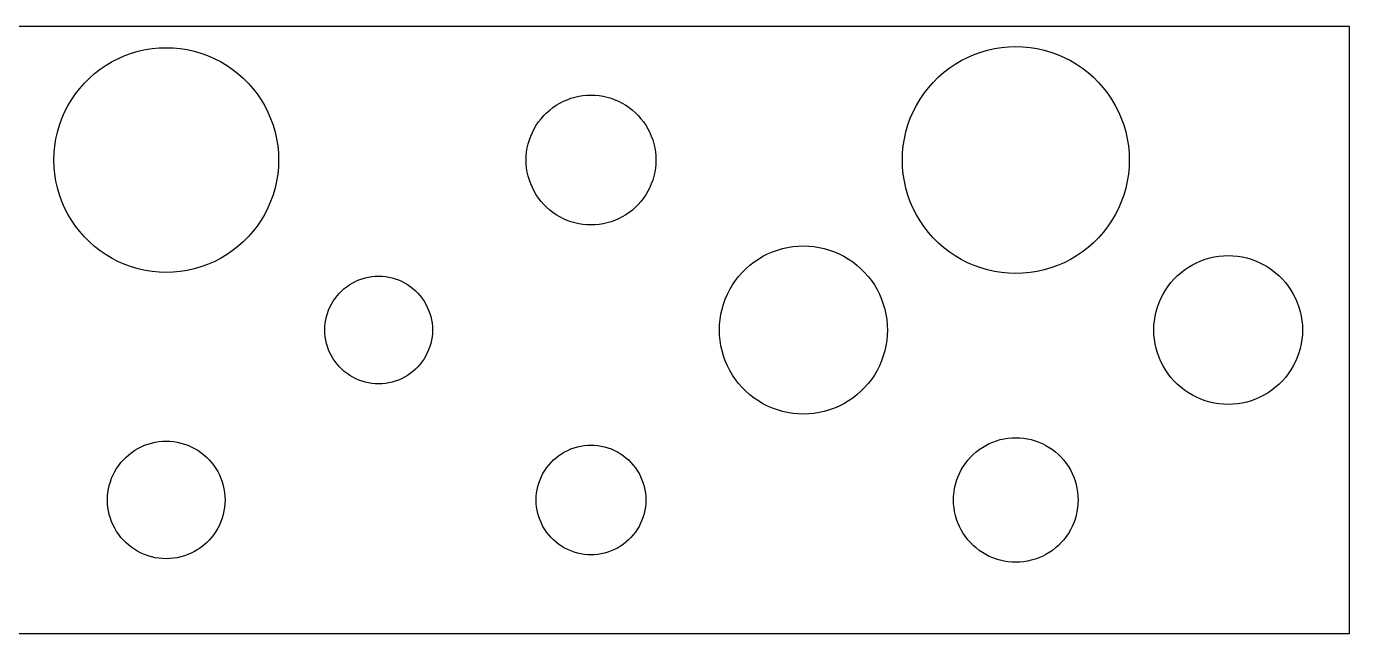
# Model space of a CAD drawing. Header units: metres. Extents: x 0 to 180, y -20 to 20.
# Drawn here: x 92.8 to 180, y -20 to 20 of the extents above; entities that cross this region are included whole.
import ezdxf

# ---------------------------------------------------------------- set-up
doc = ezdxf.new("R2010")
doc.units = ezdxf.units.M

msp = doc.modelspace()

# ---------------------------------------------------------------- linework, layer by layer
for p, q in [((180, 20), (0, 20)), ((180, -20), (180, 20)), ((99.7122, 18.241), (100.159, 18.3708)), ((100.159, 18.3708), (100.613, 18.4722)), ((100.613, 18.4722), (101.072, 18.545)), ((101.072, 18.545), (101.535, 18.5888)), ((101.535, 18.5888), (102, 18.6034)), ((102, 18.6034), (102.465, 18.5888)), ((102.465, 18.5888), (102.928, 18.545)), ((102.928, 18.545), (103.387, 18.4722)), ((103.387, 18.4722), (103.841, 18.3708)), ((103.841, 18.3708), (104.288, 18.241)), ((155.689, 18.3118), (156.14, 18.4428)), ((156.14, 18.4428), (156.599, 18.5453)), ((156.599, 18.5453), (157.063, 18.6188)), ((157.063, 18.6188), (157.53, 18.663)), ((157.53, 18.663), (158, 18.6778)), ((158, 18.6778), (158.47, 18.663)), ((158.47, 18.663), (158.937, 18.6188)), ((158.937, 18.6188), (159.401, 18.5453)), ((159.401, 18.5453), (159.86, 18.4428)), ((159.86, 18.4428), (160.311, 18.3118)), ((97.6484, 17.1895), (98.0331, 17.4509)), ((98.0331, 17.4509), (98.4334, 17.6876)), ((98.4334, 17.6876), (98.8478, 17.8988)), ((98.8478, 17.8988), (99.2746, 18.0835)), ((99.2746, 18.0835), (99.7122, 18.241)), ((104.288, 18.241), (104.725, 18.0835)), ((104.725, 18.0835), (105.152, 17.8988)), ((105.152, 17.8988), (105.567, 17.6876)), ((105.567, 17.6876), (105.967, 17.4509)), ((105.967, 17.4509), (106.352, 17.1895)), ((153.605, 17.2496), (153.993, 17.5137)), ((153.993, 17.5137), (154.398, 17.7528)), ((154.398, 17.7528), (154.816, 17.9661)), ((154.816, 17.9661), (155.247, 18.1527)), ((155.247, 18.1527), (155.689, 18.3118)), ((160.311, 18.3118), (160.753, 18.1527)), ((160.753, 18.1527), (161.184, 17.9661)), ((161.184, 17.9661), (161.602, 17.7528)), ((161.602, 17.7528), (162.007, 17.5137)), ((162.007, 17.5137), (162.395, 17.2496)), ((96.6032, 16.2679), (96.932, 16.5968)), ((96.932, 16.5968), (97.2809, 16.9044)), ((97.2809, 16.9044), (97.6484, 17.1895)), ((106.352, 17.1895), (106.719, 16.9044)), ((106.719, 16.9044), (107.068, 16.5968)), ((107.068, 16.5968), (107.397, 16.2679)), ((152.549, 16.3189), (152.881, 16.6511)), ((152.881, 16.6511), (153.233, 16.9617)), ((153.233, 16.9617), (153.605, 17.2496)), ((162.395, 17.2496), (162.767, 16.9617)), ((162.767, 16.9617), (163.119, 16.6511)), ((163.119, 16.6511), (163.451, 16.3189)), ((96.0105, 15.5516), (96.2956, 15.9191)), ((96.2956, 15.9191), (96.6032, 16.2679)), ((107.397, 16.2679), (107.704, 15.9191)), ((107.704, 15.9191), (107.989, 15.5516)), ((151.95, 15.5953), (152.238, 15.9665)), ((152.238, 15.9665), (152.549, 16.3189)), ((163.451, 16.3189), (163.762, 15.9665)), ((163.762, 15.9665), (164.05, 15.5953)), ((95.5124, 14.7666), (95.7491, 15.1669)), ((95.7491, 15.1669), (96.0105, 15.5516)), ((107.989, 15.5516), (108.251, 15.1669)), ((108.251, 15.1669), (108.488, 14.7666)), ((127.709, 14.8097), (127.94, 14.9464)), ((127.94, 14.9464), (128.18, 15.0683)), ((128.18, 15.0683), (128.426, 15.175)), ((128.426, 15.175), (128.679, 15.266)), ((128.679, 15.266), (128.937, 15.3409)), ((128.937, 15.3409), (129.199, 15.3995)), ((129.199, 15.3995), (129.464, 15.4415)), ((129.464, 15.4415), (129.732, 15.4668)), ((129.732, 15.4668), (130, 15.4752)), ((130, 15.4752), (130.268, 15.4668)), ((130.268, 15.4668), (130.536, 15.4415)), ((130.536, 15.4415), (130.801, 15.3995)), ((130.801, 15.3995), (131.063, 15.3409)), ((131.063, 15.3409), (131.321, 15.266)), ((131.321, 15.266), (131.574, 15.175)), ((131.574, 15.175), (131.82, 15.0683)), ((131.82, 15.0683), (132.06, 14.9464)), ((132.06, 14.9464), (132.291, 14.8097)), ((151.447, 14.8024), (151.686, 15.2068)), ((151.686, 15.2068), (151.95, 15.5953)), ((164.05, 15.5953), (164.314, 15.2068)), ((164.314, 15.2068), (164.553, 14.8024)), ((95.1165, 13.9254), (95.3012, 14.3522)), ((95.3012, 14.3522), (95.5124, 14.7666)), ((108.488, 14.7666), (108.699, 14.3522)), ((108.699, 14.3522), (108.883, 13.9254)), ((126.706, 13.9251), (126.883, 14.1266)), ((126.883, 14.1266), (127.073, 14.3165)), ((127.073, 14.3165), (127.275, 14.4941)), ((127.275, 14.4941), (127.487, 14.6587)), ((127.487, 14.6587), (127.709, 14.8097)), ((132.291, 14.8097), (132.513, 14.6587)), ((132.513, 14.6587), (132.725, 14.4941)), ((132.725, 14.4941), (132.927, 14.3165)), ((132.927, 14.3165), (133.116, 14.1266)), ((133.116, 14.1266), (133.294, 13.9251)), ((151.047, 13.9527), (151.234, 14.3839)), ((151.234, 14.3839), (151.447, 14.8024)), ((164.553, 14.8024), (164.766, 14.3839)), ((164.766, 14.3839), (164.953, 13.9527)), ((94.8292, 13.0411), (94.959, 13.4878)), ((94.959, 13.4878), (95.1165, 13.9254)), ((108.883, 13.9254), (109.041, 13.4878)), ((109.041, 13.4878), (109.171, 13.0411)), ((126.132, 13.0203), (126.254, 13.2596)), ((126.254, 13.2596), (126.39, 13.4908)), ((126.39, 13.4908), (126.541, 13.7129)), ((126.541, 13.7129), (126.706, 13.9251)), ((133.294, 13.9251), (133.459, 13.7129)), ((133.459, 13.7129), (133.61, 13.4908)), ((133.61, 13.4908), (133.746, 13.2596)), ((133.746, 13.2596), (133.868, 13.0203)), ((150.757, 13.0596), (150.888, 13.5108)), ((150.888, 13.5108), (151.047, 13.9527)), ((164.953, 13.9527), (165.112, 13.5108)), ((165.112, 13.5108), (165.243, 13.0596)), ((94.655, 12.1279), (94.7278, 12.5872)), ((94.7278, 12.5872), (94.8292, 13.0411)), ((109.171, 13.0411), (109.272, 12.5872)), ((109.272, 12.5872), (109.345, 12.1279)), ((125.801, 12.0011), (125.859, 12.2632)), ((125.859, 12.2632), (125.934, 12.5211)), ((125.934, 12.5211), (126.025, 12.7738)), ((126.025, 12.7738), (126.132, 13.0203)), ((133.868, 13.0203), (133.975, 12.7738)), ((133.975, 12.7738), (134.066, 12.5211)), ((134.066, 12.5211), (134.141, 12.2632)), ((134.141, 12.2632), (134.199, 12.0011)), ((150.581, 12.1372), (150.655, 12.6012)), ((150.655, 12.6012), (150.757, 13.0596)), ((165.243, 13.0596), (165.345, 12.6012)), ((165.345, 12.6012), (165.419, 12.1372)), ((94.5966, 11.2), (94.6112, 11.6649)), ((94.6112, 11.6649), (94.655, 12.1279)), ((109.345, 12.1279), (109.389, 11.6649)), ((109.389, 11.6649), (109.403, 11.2)), ((125.725, 11.2), (125.733, 11.4684)), ((125.733, 11.4684), (125.758, 11.7358)), ((125.758, 11.7358), (125.801, 12.0011)), ((134.199, 12.0011), (134.241, 11.7358)), ((134.241, 11.7358), (134.267, 11.4684)), ((134.267, 11.4684), (134.275, 11.2)), ((150.522, 11.2), (150.537, 11.6695)), ((150.537, 11.6695), (150.581, 12.1372)), ((165.419, 12.1372), (165.463, 11.6695)), ((165.463, 11.6695), (165.478, 11.2)), ((94.6112, 10.7351), (94.5966, 11.2)), ((94.655, 10.2721), (94.6112, 10.7351)), ((109.389, 10.7351), (109.345, 10.2721)), ((109.403, 11.2), (109.389, 10.7351)), ((125.733, 10.9315), (125.725, 11.2)), ((125.758, 10.6642), (125.733, 10.9315)), ((125.801, 10.3989), (125.758, 10.6642)), ((134.241, 10.6642), (134.199, 10.3989)), ((134.267, 10.9315), (134.241, 10.6642)), ((134.275, 11.2), (134.267, 10.9315)), ((150.537, 10.7305), (150.522, 11.2)), ((150.581, 10.2628), (150.537, 10.7305)), ((165.463, 10.7305), (165.419, 10.2628)), ((165.478, 11.2), (165.463, 10.7305)), ((94.7278, 9.81274), (94.655, 10.2721)), ((94.8292, 9.35886), (94.7278, 9.81274)), ((109.272, 9.81274), (109.171, 9.35886)), ((109.345, 10.2721), (109.272, 9.81274)), ((125.859, 10.1368), (125.801, 10.3989)), ((125.934, 9.87888), (125.859, 10.1368)), ((126.025, 9.62619), (125.934, 9.87888)), ((126.132, 9.3797), (126.025, 9.62619)), ((133.975, 9.62619), (133.868, 9.3797)), ((134.066, 9.87888), (133.975, 9.62619)), ((134.141, 10.1368), (134.066, 9.87888)), ((134.199, 10.3989), (134.141, 10.1368)), ((150.655, 9.7988), (150.581, 10.2628)), ((150.757, 9.34035), (150.655, 9.7988)), ((165.345, 9.7988), (165.243, 9.34035)), ((165.419, 10.2628), (165.345, 9.7988)), ((94.959, 8.91223), (94.8292, 9.35886)), ((95.1165, 8.47462), (94.959, 8.91223)), ((109.041, 8.91223), (108.883, 8.47462)), ((109.171, 9.35886), (109.041, 8.91223)), ((126.254, 9.1404), (126.132, 9.3797)), ((126.39, 8.90923), (126.254, 9.1404)), ((126.541, 8.68709), (126.39, 8.90923)), ((133.61, 8.90923), (133.459, 8.68709)), ((133.746, 9.1404), (133.61, 8.90923)), ((133.868, 9.3797), (133.746, 9.1404)), ((150.888, 8.88924), (150.757, 9.34035)), ((151.047, 8.44724), (150.888, 8.88924)), ((165.112, 8.88924), (164.953, 8.44724)), ((165.243, 9.34035), (165.112, 8.88924)), ((95.3012, 8.04779), (95.1165, 8.47462)), ((95.5124, 7.63339), (95.3012, 8.04779)), ((108.699, 8.04779), (108.488, 7.63339)), ((108.883, 8.47462), (108.699, 8.04779)), ((126.706, 8.47487), (126.541, 8.68709)), ((126.883, 8.27341), (126.706, 8.47487)), ((127.073, 8.0835), (126.883, 8.27341)), ((127.275, 7.90588), (127.073, 8.0835)), ((127.487, 7.74127), (127.275, 7.90588)), ((132.725, 7.90588), (132.513, 7.74127)), ((132.927, 8.0835), (132.725, 7.90588)), ((133.116, 8.27341), (132.927, 8.0835)), ((133.294, 8.47487), (133.116, 8.27341)), ((133.459, 8.68709), (133.294, 8.47487)), ((151.234, 8.01611), (151.047, 8.44724)), ((151.447, 7.59755), (151.234, 8.01611)), ((164.766, 8.01611), (164.553, 7.59755)), ((164.953, 8.44724), (164.766, 8.01611)), ((95.7491, 7.23306), (95.5124, 7.63339)), ((96.0105, 6.8484), (95.7491, 7.23306)), ((108.251, 7.23306), (107.989, 6.8484)), ((108.488, 7.63339), (108.251, 7.23306)), ((127.709, 7.59032), (127.487, 7.74127)), ((127.94, 7.4536), (127.709, 7.59032)), ((128.18, 7.33167), (127.94, 7.4536)), ((128.426, 7.22501), (128.18, 7.33167)), ((128.679, 7.13403), (128.426, 7.22501)), ((128.937, 7.0591), (128.679, 7.13403)), ((129.199, 7.0005), (128.937, 7.0591)), ((129.464, 6.9585), (129.199, 7.0005)), ((130.801, 7.0005), (130.536, 6.9585)), ((131.063, 7.0591), (130.801, 7.0005)), ((131.321, 7.13403), (131.063, 7.0591)), ((131.574, 7.22501), (131.321, 7.13403)), ((131.82, 7.33167), (131.574, 7.22501)), ((132.06, 7.4536), (131.82, 7.33167)), ((132.291, 7.59032), (132.06, 7.4536)), ((132.513, 7.74127), (132.291, 7.59032)), ((151.686, 7.19319), (151.447, 7.59755)), ((151.95, 6.80466), (151.686, 7.19319)), ((164.314, 7.19319), (164.05, 6.80466)), ((164.553, 7.59755), (164.314, 7.19319)), ((96.2956, 6.48091), (96.0105, 6.8484)), ((96.6032, 6.13203), (96.2956, 6.48091)), ((96.932, 5.80316), (96.6032, 6.13203)), ((107.397, 6.13203), (107.068, 5.80316)), ((107.704, 6.48091), (107.397, 6.13203)), ((107.989, 6.8484), (107.704, 6.48091)), ((129.732, 6.93321), (129.464, 6.9585)), ((130, 6.92479), (129.732, 6.93321)), ((130.268, 6.93321), (130, 6.92479)), ((130.536, 6.9585), (130.268, 6.93321)), ((152.238, 6.43347), (151.95, 6.80466)), ((152.549, 6.0811), (152.238, 6.43347)), ((163.762, 6.43347), (163.451, 6.0811)), ((164.05, 6.80466), (163.762, 6.43347)), ((97.2809, 5.49559), (96.932, 5.80316)), ((97.6484, 5.21054), (97.2809, 5.49559)), ((106.719, 5.49559), (106.352, 5.21054)), ((107.068, 5.80316), (106.719, 5.49559)), ((141.961, 5.15048), (142.288, 5.26836)), ((142.288, 5.26836), (142.622, 5.36545)), ((142.622, 5.36545), (142.962, 5.44136)), ((142.962, 5.44136), (143.306, 5.4958)), ((143.306, 5.4958), (143.652, 5.52855)), ((143.652, 5.52855), (144, 5.53947)), ((144, 5.53947), (144.348, 5.52855)), ((144.348, 5.52855), (144.694, 5.4958)), ((144.694, 5.4958), (145.038, 5.44136)), ((145.038, 5.44136), (145.378, 5.36545)), ((145.378, 5.36545), (145.712, 5.26836)), ((145.712, 5.26836), (146.039, 5.15048)), ((152.881, 5.74893), (152.549, 6.0811)), ((153.233, 5.43826), (152.881, 5.74893)), ((153.605, 5.15034), (153.233, 5.43826)), ((162.767, 5.43826), (162.395, 5.15034)), ((163.119, 5.74893), (162.767, 5.43826)), ((163.451, 6.0811), (163.119, 5.74893)), ((98.0331, 4.94911), (97.6484, 5.21054)), ((98.4334, 4.71237), (98.0331, 4.94911)), ((98.8478, 4.50122), (98.4334, 4.71237)), ((99.2746, 4.31651), (98.8478, 4.50122)), ((105.152, 4.50122), (104.725, 4.31651)), ((105.567, 4.71237), (105.152, 4.50122)), ((105.967, 4.94911), (105.567, 4.71237)), ((106.352, 5.21054), (105.967, 4.94911)), ((140.469, 4.26823), (140.744, 4.48154)), ((140.744, 4.48154), (141.032, 4.67714)), ((141.032, 4.67714), (141.331, 4.85428)), ((141.331, 4.85428), (141.641, 5.01227)), ((141.641, 5.01227), (141.961, 5.15048)), ((146.039, 5.15048), (146.359, 5.01227)), ((146.359, 5.01227), (146.669, 4.85428)), ((146.669, 4.85428), (146.968, 4.67714)), ((146.968, 4.67714), (147.256, 4.48154)), ((147.256, 4.48154), (147.531, 4.26823)), ((153.993, 4.88629), (153.605, 5.15034)), ((154.398, 4.64716), (153.993, 4.88629)), ((154.816, 4.4339), (154.398, 4.64716)), ((155.247, 4.24733), (154.816, 4.4339)), ((161.184, 4.4339), (160.753, 4.24733)), ((161.602, 4.64716), (161.184, 4.4339)), ((162.007, 4.88629), (161.602, 4.64716)), ((162.395, 5.15034), (162.007, 4.88629)), ((169.639, 4.29413), (169.914, 4.4339)), ((169.914, 4.4339), (170.196, 4.55615)), ((170.196, 4.55615), (170.486, 4.66043)), ((170.486, 4.66043), (170.781, 4.74631)), ((170.781, 4.74631), (171.082, 4.81346)), ((171.082, 4.81346), (171.386, 4.86162)), ((171.386, 4.86162), (171.692, 4.89059)), ((171.692, 4.89059), (172, 4.90027)), ((172, 4.90027), (172.308, 4.89059)), ((172.308, 4.89059), (172.614, 4.86162)), ((172.614, 4.86162), (172.918, 4.81346)), ((172.918, 4.81346), (173.219, 4.74631)), ((173.219, 4.74631), (173.514, 4.66043)), ((173.514, 4.66043), (173.804, 4.55615)), ((173.804, 4.55615), (174.086, 4.4339)), ((174.086, 4.4339), (174.361, 4.29413)), ((99.7122, 4.15897), (99.2746, 4.31651)), ((100.159, 4.02921), (99.7122, 4.15897)), ((100.613, 3.92775), (100.159, 4.02921)), ((101.072, 3.855), (100.613, 3.92775)), ((101.535, 3.81123), (101.072, 3.855)), ((102, 3.79662), (101.535, 3.81123)), ((102.465, 3.81123), (102, 3.79662)), ((102.928, 3.855), (102.465, 3.81123)), ((103.387, 3.92775), (102.928, 3.855)), ((103.841, 4.02921), (103.387, 3.92775)), ((104.288, 4.15897), (103.841, 4.02921)), ((104.725, 4.31651), (104.288, 4.15897)), ((115.335, 3.48395), (115.555, 3.51881)), ((115.555, 3.51881), (115.777, 3.53978)), ((115.777, 3.53978), (116, 3.54677)), ((116, 3.54677), (116.223, 3.53978)), ((116.223, 3.53978), (116.445, 3.51881)), ((116.445, 3.51881), (116.665, 3.48395)), ((139.518, 3.25603), (139.732, 3.53099)), ((139.732, 3.53099), (139.962, 3.79204)), ((139.962, 3.79204), (140.208, 4.0381)), ((140.208, 4.0381), (140.469, 4.26823)), ((147.531, 4.26823), (147.792, 4.0381)), ((147.792, 4.0381), (148.038, 3.79204)), ((148.038, 3.79204), (148.268, 3.53099)), ((148.268, 3.53099), (148.482, 3.25603)), ((155.689, 4.0882), (155.247, 4.24733)), ((156.14, 3.95714), (155.689, 4.0882)), ((156.599, 3.85466), (156.14, 3.95714)), ((157.063, 3.78117), (156.599, 3.85466)), ((157.53, 3.73697), (157.063, 3.78117)), ((158, 3.72221), (157.53, 3.73697)), ((158.47, 3.73697), (158, 3.72221)), ((158.937, 3.78117), (158.47, 3.73697)), ((159.401, 3.85466), (158.937, 3.78117)), ((159.86, 3.95714), (159.401, 3.85466)), ((160.311, 4.0882), (159.86, 3.95714)), ((160.753, 4.24733), (160.311, 4.0882)), ((168.428, 3.35446), (168.646, 3.57214)), ((168.646, 3.57214), (168.876, 3.77571)), ((168.876, 3.77571), (169.12, 3.9644)), ((169.12, 3.9644), (169.374, 4.13744)), ((169.374, 4.13744), (169.639, 4.29413)), ((174.361, 4.29413), (174.626, 4.13744)), ((174.626, 4.13744), (174.88, 3.9644)), ((174.88, 3.9644), (175.124, 3.77571)), ((175.124, 3.77571), (175.354, 3.57214)), ((175.354, 3.57214), (175.572, 3.35446)), ((113.572, 2.58548), (113.739, 2.73283)), ((113.739, 2.73283), (113.915, 2.8694)), ((113.915, 2.8694), (114.1, 2.99464)), ((114.1, 2.99464), (114.291, 3.10806)), ((114.291, 3.10806), (114.49, 3.20921)), ((114.49, 3.20921), (114.694, 3.29771)), ((114.694, 3.29771), (114.904, 3.37318)), ((114.904, 3.37318), (115.118, 3.43535)), ((115.118, 3.43535), (115.335, 3.48395)), ((116.665, 3.48395), (116.882, 3.43535)), ((116.882, 3.43535), (117.096, 3.37318)), ((117.096, 3.37318), (117.306, 3.29771)), ((117.306, 3.29771), (117.51, 3.20921)), ((117.51, 3.20921), (117.709, 3.10806)), ((117.709, 3.10806), (117.9, 2.99464)), ((117.9, 2.99464), (118.085, 2.8694)), ((118.085, 2.8694), (118.261, 2.73283)), ((118.261, 2.73283), (118.428, 2.58548)), ((138.988, 2.3586), (139.146, 2.66866)), ((139.146, 2.66866), (139.323, 2.9682)), ((139.323, 2.9682), (139.518, 3.25603)), ((148.482, 3.25603), (148.677, 2.9682)), ((148.677, 2.9682), (148.854, 2.66866)), ((148.854, 2.66866), (149.012, 2.3586)), ((167.706, 2.36072), (167.863, 2.62569)), ((167.863, 2.62569), (168.036, 2.88029)), ((168.036, 2.88029), (168.224, 3.12355)), ((168.224, 3.12355), (168.428, 3.35446)), ((175.572, 3.35446), (175.776, 3.12355)), ((175.776, 3.12355), (175.964, 2.88029)), ((175.964, 2.88029), (176.137, 2.62569)), ((176.137, 2.62569), (176.294, 2.36072)), ((112.892, 1.70866), (113.005, 1.90045)), ((113.005, 1.90045), (113.131, 2.08473)), ((113.131, 2.08473), (113.267, 2.2608)), ((113.267, 2.2608), (113.415, 2.42793)), ((113.415, 2.42793), (113.572, 2.58548)), ((118.428, 2.58548), (118.585, 2.42793)), ((118.585, 2.42793), (118.733, 2.2608)), ((118.733, 2.2608), (118.869, 2.08473)), ((118.869, 2.08473), (118.995, 1.90045)), ((118.995, 1.90045), (119.108, 1.70866)), ((138.732, 1.71179), (138.85, 2.03922)), ((138.85, 2.03922), (138.988, 2.3586)), ((149.012, 2.3586), (149.15, 2.03922)), ((149.15, 2.03922), (149.268, 1.71179)), ((167.34, 1.51427), (167.444, 1.80391)), ((167.444, 1.80391), (167.566, 2.08643)), ((167.566, 2.08643), (167.706, 2.36072)), ((176.294, 2.36072), (176.434, 2.08643)), ((176.434, 2.08643), (176.556, 1.80391)), ((176.556, 1.80391), (176.66, 1.51427)), ((112.516, 0.664597), (112.565, 0.882034)), ((112.565, 0.882034), (112.627, 1.09601)), ((112.627, 1.09601), (112.702, 1.30565)), ((112.702, 1.30565), (112.791, 1.51013)), ((112.791, 1.51013), (112.892, 1.70866)), ((119.108, 1.70866), (119.209, 1.51013)), ((119.209, 1.51013), (119.298, 1.30565)), ((119.298, 1.30565), (119.373, 1.09601)), ((119.373, 1.09601), (119.435, 0.882034)), ((119.435, 0.882034), (119.484, 0.664597)), ((138.504, 0.694275), (138.559, 1.03799)), ((138.559, 1.03799), (138.635, 1.37761)), ((138.635, 1.37761), (138.732, 1.71179)), ((149.268, 1.71179), (149.365, 1.37761)), ((149.365, 1.37761), (149.441, 1.03799)), ((149.441, 1.03799), (149.496, 0.694275)), ((167.138, 0.614166), (167.187, 0.918213)), ((167.187, 0.918213), (167.254, 1.21864)), ((167.254, 1.21864), (167.34, 1.51427)), ((176.66, 1.51427), (176.746, 1.21864)), ((176.746, 1.21864), (176.813, 0.918213)), ((176.813, 0.918213), (176.862, 0.614166)), ((112.453, 0), (112.46, 0.222702)), ((112.46, -0.222702), (112.453, 0)), ((112.46, 0.222702), (112.481, 0.444519)), ((112.481, 0.444519), (112.516, 0.664597)), ((119.484, 0.664597), (119.519, 0.444519)), ((119.519, 0.444519), (119.54, 0.222702)), ((119.54, 0.222702), (119.547, 0)), ((119.547, 0), (119.54, -0.222702)), ((138.461, 0), (138.471, 0.347824)), ((138.471, -0.347824), (138.461, 0)), ((138.471, 0.347824), (138.504, 0.694275)), ((149.496, 0.694275), (149.529, 0.347824)), ((149.529, 0.347824), (149.539, 0)), ((149.539, 0), (149.529, -0.347824)), ((167.1, 0), (167.109, 0.307678)), ((167.109, -0.307678), (167.1, 0)), ((167.109, 0.307678), (167.138, 0.614166)), ((176.862, 0.614166), (176.891, 0.307678)), ((176.891, 0.307678), (176.9, 0)), ((176.9, 0), (176.891, -0.307678)), ((112.481, -0.444519), (112.46, -0.222702)), ((112.516, -0.664597), (112.481, -0.444519)), ((112.565, -0.882034), (112.516, -0.664597)), ((119.484, -0.664597), (119.435, -0.882034)), ((119.519, -0.444519), (119.484, -0.664597)), ((119.54, -0.222702), (119.519, -0.444519)), ((138.504, -0.694275), (138.471, -0.347824)), ((138.559, -1.03799), (138.504, -0.694275)), ((149.496, -0.694275), (149.441, -1.03799)), ((149.529, -0.347824), (149.496, -0.694275)), ((167.138, -0.614166), (167.109, -0.307678)), ((167.187, -0.918213), (167.138, -0.614166)), ((176.862, -0.614166), (176.813, -0.918213)), ((176.891, -0.307678), (176.862, -0.614166)), ((112.627, -1.09601), (112.565, -0.882034)), ((112.702, -1.30565), (112.627, -1.09601)), ((112.791, -1.51013), (112.702, -1.30565)), ((112.892, -1.70866), (112.791, -1.51013)), ((113.005, -1.90045), (112.892, -1.70866)), ((119.108, -1.70866), (118.995, -1.90045)), ((119.209, -1.51013), (119.108, -1.70866)), ((119.298, -1.30565), (119.209, -1.51013)), ((119.373, -1.09601), (119.298, -1.30565)), ((119.435, -0.882034), (119.373, -1.09601)), ((138.635, -1.37761), (138.559, -1.03799)), ((138.732, -1.71179), (138.635, -1.37761)), ((138.85, -2.03922), (138.732, -1.71179)), ((149.268, -1.71179), (149.15, -2.03922)), ((149.365, -1.37761), (149.268, -1.71179)), ((149.441, -1.03799), (149.365, -1.37761)), ((167.254, -1.21864), (167.187, -0.918213)), ((167.34, -1.51427), (167.254, -1.21864)), ((167.444, -1.80391), (167.34, -1.51427)), ((176.66, -1.51427), (176.556, -1.80391)), ((176.746, -1.21864), (176.66, -1.51427)), ((176.813, -0.918213), (176.746, -1.21864)), ((113.131, -2.08473), (113.005, -1.90045)), ((113.267, -2.2608), (113.131, -2.08473)), ((113.415, -2.42793), (113.267, -2.2608)), ((113.572, -2.58548), (113.415, -2.42793)), ((113.739, -2.73283), (113.572, -2.58548)), ((118.428, -2.58548), (118.261, -2.73283)), ((118.585, -2.42793), (118.428, -2.58548)), ((118.733, -2.2608), (118.585, -2.42793)), ((118.869, -2.08473), (118.733, -2.2608)), ((118.995, -1.90045), (118.869, -2.08473)), ((138.988, -2.3586), (138.85, -2.03922)), ((139.146, -2.66866), (138.988, -2.3586)), ((149.012, -2.3586), (148.854, -2.66866)), ((149.15, -2.03922), (149.012, -2.3586)), ((167.566, -2.08643), (167.444, -1.80391)), ((167.706, -2.36072), (167.566, -2.08643)), ((167.863, -2.62569), (167.706, -2.36072)), ((176.294, -2.36072), (176.137, -2.62569)), ((176.434, -2.08643), (176.294, -2.36072)), ((176.556, -1.80391), (176.434, -2.08643)), ((113.915, -2.8694), (113.739, -2.73283)), ((114.1, -2.99464), (113.915, -2.8694)), ((114.291, -3.10806), (114.1, -2.99464)), ((114.49, -3.20921), (114.291, -3.10806)), ((114.694, -3.29771), (114.49, -3.20921)), ((114.904, -3.37318), (114.694, -3.29771)), ((115.118, -3.43535), (114.904, -3.37318)), ((115.335, -3.48395), (115.118, -3.43535)), ((115.555, -3.51881), (115.335, -3.48395)), ((116.665, -3.48395), (116.445, -3.51881)), ((116.882, -3.43535), (116.665, -3.48395)), ((117.096, -3.37318), (116.882, -3.43535)), ((117.306, -3.29771), (117.096, -3.37318)), ((117.51, -3.20921), (117.306, -3.29771)), ((117.709, -3.10806), (117.51, -3.20921)), ((117.9, -2.99464), (117.709, -3.10806)), ((118.085, -2.8694), (117.9, -2.99464)), ((118.261, -2.73283), (118.085, -2.8694)), ((139.323, -2.9682), (139.146, -2.66866)), ((139.518, -3.25603), (139.323, -2.9682)), ((139.732, -3.53099), (139.518, -3.25603)), ((148.482, -3.25603), (148.268, -3.53099)), ((148.677, -2.9682), (148.482, -3.25603)), ((148.854, -2.66866), (148.677, -2.9682)), ((168.036, -2.88029), (167.863, -2.62569)), ((168.224, -3.12355), (168.036, -2.88029)), ((168.428, -3.35446), (168.224, -3.12355)), ((168.646, -3.57214), (168.428, -3.35446)), ((175.572, -3.35446), (175.354, -3.57214)), ((175.776, -3.12355), (175.572, -3.35446)), ((175.964, -2.88029), (175.776, -3.12355)), ((176.137, -2.62569), (175.964, -2.88029)), ((115.777, -3.53978), (115.555, -3.51881)), ((116, -3.54677), (115.777, -3.53978)), ((116.223, -3.53978), (116, -3.54677)), ((116.445, -3.51881), (116.223, -3.53978)), ((139.962, -3.79204), (139.732, -3.53099)), ((140.208, -4.0381), (139.962, -3.79204)), ((140.469, -4.26823), (140.208, -4.0381)), ((140.744, -4.48154), (140.469, -4.26823)), ((147.531, -4.26823), (147.256, -4.48154)), ((147.792, -4.0381), (147.531, -4.26823)), ((148.038, -3.79204), (147.792, -4.0381)), ((148.268, -3.53099), (148.038, -3.79204)), ((168.876, -3.77571), (168.646, -3.57214)), ((169.12, -3.9644), (168.876, -3.77571)), ((169.374, -4.13744), (169.12, -3.9644)), ((169.639, -4.29413), (169.374, -4.13744)), ((169.914, -4.4339), (169.639, -4.29413)), ((174.361, -4.29413), (174.086, -4.4339)), ((174.626, -4.13744), (174.361, -4.29413)), ((174.88, -3.9644), (174.626, -4.13744)), ((175.124, -3.77571), (174.88, -3.9644)), ((175.354, -3.57214), (175.124, -3.77571)), ((141.032, -4.67714), (140.744, -4.48154)), ((141.331, -4.85428), (141.032, -4.67714)), ((141.641, -5.01227), (141.331, -4.85428)), ((141.961, -5.15048), (141.641, -5.01227)), ((142.288, -5.26836), (141.961, -5.15048)), ((146.039, -5.15048), (145.712, -5.26836)), ((146.359, -5.01227), (146.039, -5.15048)), ((146.669, -4.85428), (146.359, -5.01227)), ((146.968, -4.67714), (146.669, -4.85428)), ((147.256, -4.48154), (146.968, -4.67714)), ((170.196, -4.55615), (169.914, -4.4339)), ((170.486, -4.66043), (170.196, -4.55615)), ((170.781, -4.74631), (170.486, -4.66043)), ((171.082, -4.81346), (170.781, -4.74631)), ((171.386, -4.86162), (171.082, -4.81346)), ((171.692, -4.89059), (171.386, -4.86162)), ((172, -4.90027), (171.692, -4.89059)), ((172.308, -4.89059), (172, -4.90027)), ((172.614, -4.86162), (172.308, -4.89059)), ((172.918, -4.81346), (172.614, -4.86162)), ((173.219, -4.74631), (172.918, -4.81346)), ((173.514, -4.66043), (173.219, -4.74631)), ((173.804, -4.55615), (173.514, -4.66043)), ((174.086, -4.4339), (173.804, -4.55615)), ((142.622, -5.36545), (142.288, -5.26836)), ((142.962, -5.44136), (142.622, -5.36545)), ((143.306, -5.4958), (142.962, -5.44136)), ((143.652, -5.52855), (143.306, -5.4958)), ((144, -5.53947), (143.652, -5.52855)), ((144.348, -5.52855), (144, -5.53947)), ((144.694, -5.4958), (144.348, -5.52855)), ((145.038, -5.44136), (144.694, -5.4958)), ((145.378, -5.36545), (145.038, -5.44136)), ((145.712, -5.26836), (145.378, -5.36545)), ((99.9241, -7.92896), (100.134, -7.80507)), ((100.134, -7.80507), (100.35, -7.69458)), ((100.35, -7.69458), (100.574, -7.59793)), ((100.574, -7.59793), (100.803, -7.51549)), ((100.803, -7.51549), (101.037, -7.44759)), ((101.037, -7.44759), (101.274, -7.39449)), ((101.274, -7.39449), (101.514, -7.35641)), ((101.514, -7.35641), (101.757, -7.33351)), ((101.757, -7.33351), (102, -7.32587)), ((102, -7.32587), (102.243, -7.33351)), ((102.243, -7.33351), (102.486, -7.35641)), ((102.486, -7.35641), (102.726, -7.39449)), ((102.726, -7.39449), (102.963, -7.44759)), ((102.963, -7.44759), (103.197, -7.51549)), ((103.197, -7.51549), (103.426, -7.59793)), ((103.426, -7.59793), (103.65, -7.69458)), ((103.65, -7.69458), (103.866, -7.80507)), ((103.866, -7.80507), (104.076, -7.92896)), ((128.461, -7.93022), (128.67, -7.84006)), ((128.67, -7.84006), (128.883, -7.76315)), ((128.883, -7.76315), (129.101, -7.69983)), ((129.101, -7.69983), (129.323, -7.6503)), ((129.323, -7.6503), (129.547, -7.61479)), ((129.547, -7.61479), (129.773, -7.59343)), ((129.773, -7.59343), (130, -7.58629)), ((130, -7.58629), (130.227, -7.59343)), ((130.227, -7.59343), (130.453, -7.61479)), ((130.453, -7.61479), (130.677, -7.6503)), ((130.677, -7.6503), (130.899, -7.69983)), ((130.899, -7.69983), (131.117, -7.76315)), ((131.117, -7.76315), (131.33, -7.84006)), ((131.33, -7.84006), (131.539, -7.93022)), ((155.587, -7.87895), (155.8, -7.73399)), ((155.8, -7.73399), (156.022, -7.60272)), ((156.022, -7.60272), (156.252, -7.48564)), ((156.252, -7.48564), (156.489, -7.38322)), ((156.489, -7.38322), (156.731, -7.29587)), ((156.731, -7.29587), (156.979, -7.22392)), ((156.979, -7.22392), (157.231, -7.16766)), ((157.231, -7.16766), (157.485, -7.12733)), ((157.485, -7.12733), (157.742, -7.10306)), ((157.742, -7.10306), (158, -7.09496)), ((158, -7.09496), (158.258, -7.10306)), ((158.258, -7.10306), (158.514, -7.12733)), ((158.514, -7.12733), (158.769, -7.16766)), ((158.769, -7.16766), (159.021, -7.22392)), ((159.021, -7.22392), (159.269, -7.29587)), ((159.269, -7.29587), (159.511, -7.38322)), ((159.511, -7.38322), (159.748, -7.48564)), ((159.748, -7.48564), (159.978, -7.60272)), ((159.978, -7.60272), (160.2, -7.73399)), ((160.2, -7.73399), (160.413, -7.87895)), ((99.0149, -8.73053), (99.1759, -8.54797)), ((99.1759, -8.54797), (99.348, -8.37589)), ((99.348, -8.37589), (99.5305, -8.21494)), ((99.5305, -8.21494), (99.7228, -8.06577)), ((99.7228, -8.06577), (99.9241, -7.92896)), ((104.076, -7.92896), (104.277, -8.06577)), ((104.277, -8.06577), (104.469, -8.21494)), ((104.469, -8.21494), (104.652, -8.37589)), ((104.652, -8.37589), (104.824, -8.54797)), ((104.824, -8.54797), (104.985, -8.73053)), ((127.366, -8.72624), (127.526, -8.56572)), ((127.526, -8.56572), (127.697, -8.41559)), ((127.697, -8.41559), (127.876, -8.27644)), ((127.876, -8.27644), (128.064, -8.14885)), ((128.064, -8.14885), (128.259, -8.03328)), ((128.259, -8.03328), (128.461, -7.93022)), ((131.539, -7.93022), (131.741, -8.03328)), ((131.741, -8.03328), (131.936, -8.14885)), ((131.936, -8.14885), (132.124, -8.27644)), ((132.124, -8.27644), (132.303, -8.41559)), ((132.303, -8.41559), (132.474, -8.56572)), ((132.474, -8.56572), (132.634, -8.72624)), ((154.679, -8.78711), (154.837, -8.58334)), ((154.837, -8.58334), (155.008, -8.38991)), ((155.008, -8.38991), (155.19, -8.20755)), ((155.19, -8.20755), (155.383, -8.037)), ((155.383, -8.037), (155.587, -7.87895)), ((160.413, -7.87895), (160.617, -8.037)), ((160.617, -8.037), (160.81, -8.20755)), ((160.81, -8.20755), (160.992, -8.38991)), ((160.992, -8.38991), (161.163, -8.58334)), ((161.163, -8.58334), (161.321, -8.78711)), ((98.3979, -9.77383), (98.4946, -9.55048)), ((98.4946, -9.55048), (98.6051, -9.33362)), ((98.6051, -9.33362), (98.729, -9.12413)), ((98.729, -9.12413), (98.8658, -8.92284)), ((98.8658, -8.92284), (99.0149, -8.73053)), ((104.985, -8.73053), (105.134, -8.92284)), ((105.134, -8.92284), (105.271, -9.12413)), ((105.271, -9.12413), (105.395, -9.33362)), ((105.395, -9.33362), (105.505, -9.55048)), ((105.505, -9.55048), (105.602, -9.77383)), ((126.73, -9.66135), (126.833, -9.45908)), ((126.833, -9.45908), (126.949, -9.26367)), ((126.949, -9.26367), (127.076, -9.07591)), ((127.076, -9.07591), (127.216, -8.89653)), ((127.216, -8.89653), (127.366, -8.72624)), ((132.634, -8.72624), (132.784, -8.89653)), ((132.784, -8.89653), (132.924, -9.07591)), ((132.924, -9.07591), (133.051, -9.26367)), ((133.051, -9.26367), (133.167, -9.45908)), ((133.167, -9.45908), (133.27, -9.66135)), ((154.183, -9.68883), (154.286, -9.45215)), ((154.286, -9.45215), (154.403, -9.22238)), ((154.403, -9.22238), (154.534, -9.00041)), ((154.534, -9.00041), (154.679, -8.78711)), ((161.321, -8.78711), (161.466, -9.00041)), ((161.466, -9.00041), (161.597, -9.22238)), ((161.597, -9.22238), (161.714, -9.45215)), ((161.714, -9.45215), (161.817, -9.68883)), ((98.1945, -10.4741), (98.2476, -10.2365)), ((98.2476, -10.2365), (98.3155, -10.0028)), ((98.3155, -10.0028), (98.3979, -9.77383)), ((105.602, -9.77383), (105.685, -10.0028)), ((105.685, -10.0028), (105.752, -10.2365)), ((105.752, -10.2365), (105.805, -10.4741)), ((126.45, -10.5229), (126.5, -10.3013)), ((126.5, -10.3013), (126.563, -10.0833)), ((126.563, -10.0833), (126.64, -9.86971)), ((126.64, -9.86971), (126.73, -9.66135)), ((133.27, -9.66135), (133.36, -9.86971)), ((133.36, -9.86971), (133.437, -10.0833)), ((133.437, -10.0833), (133.5, -10.3013)), ((133.5, -10.3013), (133.55, -10.5229)), ((153.927, -10.6855), (153.968, -10.4308)), ((153.968, -10.4308), (154.024, -10.1791)), ((154.024, -10.1791), (154.096, -9.93147)), ((154.096, -9.93147), (154.183, -9.68883)), ((161.817, -9.68883), (161.904, -9.93147)), ((161.904, -9.93147), (161.976, -10.1791)), ((161.976, -10.1791), (162.032, -10.4308)), ((162.032, -10.4308), (162.073, -10.6855)), ((98.1259, -11.2), (98.1335, -10.9567)), ((98.1335, -11.4433), (98.1259, -11.2)), ((98.1335, -10.9567), (98.1564, -10.7144)), ((98.1564, -10.7144), (98.1945, -10.4741)), ((105.805, -10.4741), (105.844, -10.7144)), ((105.844, -10.7144), (105.866, -10.9567)), ((105.866, -10.9567), (105.874, -11.2)), ((105.874, -11.2), (105.866, -11.4433)), ((126.386, -11.2), (126.393, -10.9731)), ((126.393, -11.4269), (126.386, -11.2)), ((126.393, -10.9731), (126.415, -10.7471)), ((126.415, -10.7471), (126.45, -10.5229)), ((133.55, -10.5229), (133.585, -10.7471)), ((133.585, -10.7471), (133.607, -10.9731)), ((133.607, -10.9731), (133.614, -11.2)), ((133.614, -11.2), (133.607, -11.4269)), ((153.895, -11.2), (153.903, -10.9422)), ((153.903, -11.4577), (153.895, -11.2)), ((153.903, -10.9422), (153.927, -10.6855)), ((162.073, -10.6855), (162.097, -10.9422)), ((162.097, -10.9422), (162.105, -11.2)), ((162.105, -11.2), (162.097, -11.4577)), ((98.1564, -11.6855), (98.1335, -11.4433)), ((98.1945, -11.9259), (98.1564, -11.6855)), ((98.2476, -12.1635), (98.1945, -11.9259)), ((98.3155, -12.3972), (98.2476, -12.1635)), ((105.752, -12.1635), (105.685, -12.3972)), ((105.805, -11.9259), (105.752, -12.1635)), ((105.844, -11.6855), (105.805, -11.9259)), ((105.866, -11.4433), (105.844, -11.6855)), ((126.415, -11.6529), (126.393, -11.4269)), ((126.45, -11.8771), (126.415, -11.6529)), ((126.5, -12.0987), (126.45, -11.8771)), ((126.563, -12.3167), (126.5, -12.0987)), ((133.5, -12.0987), (133.437, -12.3167)), ((133.55, -11.8771), (133.5, -12.0987)), ((133.585, -11.6529), (133.55, -11.8771)), ((133.607, -11.4269), (133.585, -11.6529)), ((153.927, -11.7145), (153.903, -11.4577)), ((153.968, -11.9692), (153.927, -11.7145)), ((154.024, -12.2209), (153.968, -11.9692)), ((162.032, -11.9692), (161.976, -12.2209)), ((162.073, -11.7145), (162.032, -11.9692)), ((162.097, -11.4577), (162.073, -11.7145)), ((98.3979, -12.6262), (98.3155, -12.3972)), ((98.4946, -12.8495), (98.3979, -12.6262)), ((98.6051, -13.0664), (98.4946, -12.8495)), ((98.729, -13.2758), (98.6051, -13.0664)), ((105.395, -13.0664), (105.271, -13.2758)), ((105.505, -12.8495), (105.395, -13.0664)), ((105.602, -12.6262), (105.505, -12.8495)), ((105.685, -12.3972), (105.602, -12.6262)), ((126.64, -12.5303), (126.563, -12.3167)), ((126.73, -12.7386), (126.64, -12.5303)), ((126.833, -12.9409), (126.73, -12.7386)), ((126.949, -13.1363), (126.833, -12.9409)), ((133.167, -12.9409), (133.051, -13.1363)), ((133.27, -12.7386), (133.167, -12.9409)), ((133.36, -12.5303), (133.27, -12.7386)), ((133.437, -12.3167), (133.36, -12.5303)), ((154.096, -12.4685), (154.024, -12.2209)), ((154.183, -12.7112), (154.096, -12.4685)), ((154.286, -12.9478), (154.183, -12.7112)), ((154.403, -13.1776), (154.286, -12.9478)), ((161.714, -12.9478), (161.597, -13.1776)), ((161.817, -12.7112), (161.714, -12.9478)), ((161.904, -12.4685), (161.817, -12.7112)), ((161.976, -12.2209), (161.904, -12.4685)), ((98.8658, -13.4771), (98.729, -13.2758)), ((99.0149, -13.6694), (98.8658, -13.4771)), ((99.1759, -13.852), (99.0149, -13.6694)), ((99.348, -14.0241), (99.1759, -13.852)), ((104.824, -13.852), (104.652, -14.0241)), ((104.985, -13.6694), (104.824, -13.852)), ((105.134, -13.4771), (104.985, -13.6694)), ((105.271, -13.2758), (105.134, -13.4771)), ((127.076, -13.3241), (126.949, -13.1363)), ((127.216, -13.5034), (127.076, -13.3241)), ((127.366, -13.6737), (127.216, -13.5034)), ((127.526, -13.8343), (127.366, -13.6737)), ((127.697, -13.9844), (127.526, -13.8343)), ((132.474, -13.8343), (132.303, -13.9844)), ((132.634, -13.6737), (132.474, -13.8343)), ((132.784, -13.5034), (132.634, -13.6737)), ((132.924, -13.3241), (132.784, -13.5034)), ((133.051, -13.1363), (132.924, -13.3241)), ((154.534, -13.3996), (154.403, -13.1776)), ((154.679, -13.6129), (154.534, -13.3996)), ((154.837, -13.8166), (154.679, -13.6129)), ((155.008, -14.0101), (154.837, -13.8166)), ((161.163, -13.8166), (160.992, -14.0101)), ((161.321, -13.6129), (161.163, -13.8166)), ((161.466, -13.3996), (161.321, -13.6129)), ((161.597, -13.1776), (161.466, -13.3996)), ((99.5305, -14.1851), (99.348, -14.0241)), ((99.7228, -14.3342), (99.5305, -14.1851)), ((99.9241, -14.471), (99.7228, -14.3342)), ((100.134, -14.5949), (99.9241, -14.471)), ((100.35, -14.7054), (100.134, -14.5949)), ((100.574, -14.8021), (100.35, -14.7054)), ((100.803, -14.8845), (100.574, -14.8021)), ((103.426, -14.8021), (103.197, -14.8845)), ((103.65, -14.7054), (103.426, -14.8021)), ((103.866, -14.5949), (103.65, -14.7054)), ((104.076, -14.471), (103.866, -14.5949)), ((104.277, -14.3342), (104.076, -14.471)), ((104.469, -14.1851), (104.277, -14.3342)), ((104.652, -14.0241), (104.469, -14.1851)), ((127.876, -14.1235), (127.697, -13.9844)), ((128.064, -14.2511), (127.876, -14.1235)), ((128.259, -14.3667), (128.064, -14.2511)), ((128.461, -14.4698), (128.259, -14.3667)), ((128.67, -14.5599), (128.461, -14.4698)), ((128.883, -14.6368), (128.67, -14.5599)), ((129.101, -14.7002), (128.883, -14.6368)), ((129.323, -14.7497), (129.101, -14.7002)), ((129.547, -14.7852), (129.323, -14.7497)), ((129.773, -14.8066), (129.547, -14.7852)), ((130, -14.8137), (129.773, -14.8066)), ((130.227, -14.8066), (130, -14.8137)), ((130.453, -14.7852), (130.227, -14.8066)), ((130.677, -14.7497), (130.453, -14.7852)), ((130.899, -14.7002), (130.677, -14.7497)), ((131.117, -14.6368), (130.899, -14.7002)), ((131.33, -14.5599), (131.117, -14.6368)), ((131.539, -14.4698), (131.33, -14.5599)), ((131.741, -14.3667), (131.539, -14.4698)), ((131.936, -14.2511), (131.741, -14.3667)), ((132.124, -14.1235), (131.936, -14.2511)), ((132.303, -13.9844), (132.124, -14.1235)), ((155.19, -14.1924), (155.008, -14.0101)), ((155.383, -14.363), (155.19, -14.1924)), ((155.587, -14.521), (155.383, -14.363)), ((155.8, -14.666), (155.587, -14.521)), ((156.022, -14.7973), (155.8, -14.666)), ((156.252, -14.9143), (156.022, -14.7973)), ((159.978, -14.7973), (159.748, -14.9143)), ((160.2, -14.666), (159.978, -14.7973)), ((160.413, -14.521), (160.2, -14.666)), ((160.617, -14.363), (160.413, -14.521)), ((160.81, -14.1924), (160.617, -14.363)), ((160.992, -14.0101), (160.81, -14.1924)), ((101.037, -14.9524), (100.803, -14.8845)), ((101.274, -15.0055), (101.037, -14.9524)), ((101.514, -15.0436), (101.274, -15.0055)), ((101.757, -15.0665), (101.514, -15.0436)), ((102, -15.0741), (101.757, -15.0665)), ((102.243, -15.0665), (102, -15.0741)), ((102.486, -15.0436), (102.243, -15.0665)), ((102.726, -15.0055), (102.486, -15.0436)), ((102.963, -14.9524), (102.726, -15.0055)), ((103.197, -14.8845), (102.963, -14.9524)), ((156.489, -15.0168), (156.252, -14.9143)), ((156.731, -15.1041), (156.489, -15.0168)), ((156.979, -15.1761), (156.731, -15.1041)), ((157.231, -15.2323), (156.979, -15.1761)), ((157.485, -15.2727), (157.231, -15.2323)), ((157.742, -15.2969), (157.485, -15.2727)), ((158, -15.305), (157.742, -15.2969)), ((158.258, -15.2969), (158, -15.305)), ((158.514, -15.2727), (158.258, -15.2969)), ((158.769, -15.2323), (158.514, -15.2727)), ((159.021, -15.1761), (158.769, -15.2323)), ((159.269, -15.1041), (159.021, -15.1761)), ((159.511, -15.0168), (159.269, -15.1041)), ((159.748, -14.9143), (159.511, -15.0168)), ((0, -20), (180, -20))]:
    msp.add_line(p, q)

doc.saveas('drawing.dxf')
